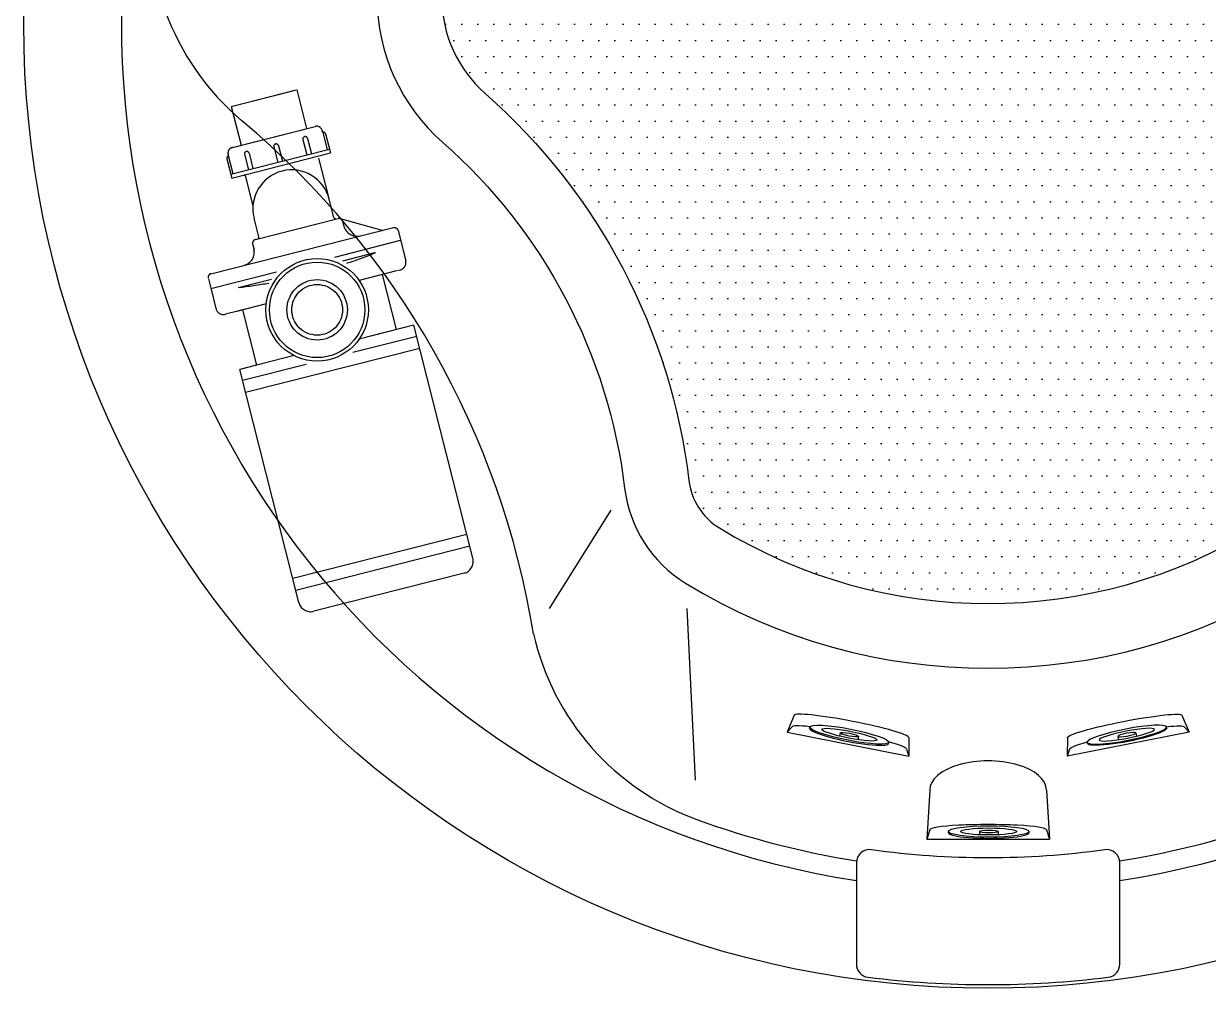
# Model space of a CAD drawing. Header units: millimetres. Extents: x -1272.84 to -1271.34, y 2198.98 to 2200.47.
# Drawn here: x -1272.836 to -1271.918, y 2198.976 to 2199.724 of the extents above; entities that cross this region are included whole.
import ezdxf

# ---------------------------------------------------------------- set-up
doc = ezdxf.new("R2010")
doc.units = ezdxf.units.MM
doc.header["$LTSCALE"] = 10
doc.linetypes.add('HIDDEN', pattern=[0.375, 0.25, -0.125])
for name, color, linetype in [('CONTOR05', 7, 'Continuous'), ('jacuzzi', 1, 'Continuous'), ('LCOTA02', 1, 'Continuous')]:
    doc.layers.add(name, color=color, linetype=linetype)

# ---------------------------------------------------------------- blocks, each defined once
blk = doc.blocks.new('A$C37FA7AEC')
at = {"layer": 'LCOTA02'}
for p, q in [((1.014, 4.714), (1.226, 4.714)), ((1.226, 2.901), (0.633, 2.901)), ((1.226, 1.813), (0.633, 1.813)), ((1.014, 0), (1.226, 0))]:
    blk.add_line(p, q, dxfattribs=at)
for centre, major_axis, ratio, start_param, end_param in [((1.014, 2.357), (0, 2.357), 0.431953, 6.283185, 9.424778), ((1.226, 2.357), (0, -0.544), 0.461888, -3.141592653589793, 3.141592653589793)]:
    blk.add_ellipse(centre, major_axis=major_axis, ratio=ratio, start_param=start_param, end_param=end_param, dxfattribs=at)
for major_axis, ratio in [((0, 2.357), 0.431953), ((0, 1.646), 0.381644)]:
    blk.add_ellipse((1.226, 2.357), major_axis=major_axis, ratio=ratio, dxfattribs=at)
blk = doc.blocks.new('A$C6134645C')
at = {"layer": 'CONTOR05', "rotation": 179.9999999999999}
blk.add_blockref('A$C37FA7AEC', (2.243, 4.714), dxfattribs=at)

msp = doc.modelspace()

# ---------------------------------------------------------------- hatches: boundary and pattern name
at = {"layer": 'jacuzzi'}
h = msp.add_hatch(dxfattribs=at)
h.set_pattern_fill('DOTS', color=256, scale=0.2, style=0)
h.set_pattern_definition([(0, (-1272.765137, 2197.96073), (0.00625, 0.0125), [0, -0.0125])])
edge = h.paths.add_edge_path()
edge.add_arc((-1272.27053, 2199.37574), 0.05017, 186.84123, 238.5478)
edge.add_arc((-1272.08841, 2199.6735), 0.39921, 238.5478, 301.4522)
edge.add_arc((-1271.90628, 2199.37574), 0.05017, 301.4522, 353.15877)
edge.add_arc((-1271.38565, 2199.31328), 0.4742, 131.33131, 173.15877, ccw=False)
edge.add_arc((-1271.76475, 2199.74432), 0.09983, 311.33131, 359.84244)
edge.add_arc((-1272.02967, 2199.74505), 0.36476, 359.84244, 447.64618)
edge.add_arc((-1272.01552, 2200.08945), 0.02007, 87.64618, 152.42929)
edge.add_arc((-1272.08841, 2200.12751), 0.06216, 270, 332.42929, ccw=False)
edge.add_arc((-1272.08841, 2200.12751), 0.06216, 207.57071, 270, ccw=False)
edge.add_arc((-1272.1613, 2200.08945), 0.02007, 27.57071, 92.35382)
edge.add_arc((-1272.14714, 2199.74505), 0.36476, 92.35382, 180.15756)
edge.add_arc((-1272.41207, 2199.74432), 0.09983, 180.15756, 228.66869)
edge.add_arc((-1272.79116, 2199.31328), 0.4742, 6.84123, 48.66869, ccw=False)

# ---------------------------------------------------------------- linework, layer by layer
at = {"layer": 'jacuzzi', "linetype": 'HIDDEN'}
for p, q in [((-1272.67509, 2199.65958), (-1272.62836, 2199.67143)), ((-1272.67504, 2199.65959), (-1272.62474, 2199.67234)), ((-1272.63193, 2199.67052), (-1272.62836, 2199.67143)), ((-1272.62836, 2199.67143), (-1272.62478, 2199.67233)), ((-1272.62426, 2199.67246), (-1272.61663, 2199.6424)), ((-1272.67509, 2199.65958), (-1272.66746, 2199.62951)), ((-1272.67504, 2199.65959), (-1272.66742, 2199.62952)), ((-1272.67423, 2199.62779), (-1272.60996, 2199.64409)), ((-1272.67418, 2199.6278), (-1272.60991, 2199.6441)), ((-1272.60419, 2199.63965), (-1272.60449, 2199.64083)), ((-1272.60415, 2199.63966), (-1272.60445, 2199.64084)), ((-1272.60415, 2199.63966), (-1272.60066, 2199.62592)), ((-1272.67366, 2199.60741), (-1272.67744, 2199.62233)), ((-1272.6754, 2199.60696), (-1272.59892, 2199.62636)), ((-1272.67467, 2199.60408), (-1272.59818, 2199.62348)), ((-1272.60743, 2199.61952), (-1272.60027, 2199.59128)), ((-1272.66434, 2199.60596), (-1272.66421, 2199.60547)), ((-1272.66405, 2199.60517), (-1272.65823, 2199.58224)), ((-1272.59548, 2199.57337), (-1272.59912, 2199.5877)), ((-1272.69077, 2199.52995), (-1272.54927, 2199.56583)), ((-1272.65374, 2199.5586), (-1272.65737, 2199.57293)), ((-1272.65636, 2199.55644), (-1272.59214, 2199.57272)), ((-1272.59066, 2199.5727), (-1272.55736, 2199.56329)), ((-1272.58867, 2199.57065), (-1272.5877, 2199.56684)), ((-1272.54568, 2199.5633), (-1272.53977, 2199.53998)), ((-1272.65843, 2199.55296), (-1272.65735, 2199.54869)), ((-1272.59477, 2199.54285), (-1272.54377, 2199.55579)), ((-1272.56392, 2199.54606), (-1272.58872, 2199.53977)), ((-1272.69082, 2199.5185), (-1272.63995, 2199.5314)), ((-1272.54683, 2199.48666), (-1272.55767, 2199.5294)), ((-1272.54624, 2199.5323), (-1272.54415, 2199.53283)), ((-1272.54624, 2199.5323), (-1272.54415, 2199.53283)), ((-1272.69272, 2199.52602), (-1272.69063, 2199.51775)), ((-1272.66861, 2199.51952), (-1272.6438, 2199.52581)), ((-1272.69097, 2199.51909), (-1272.68685, 2199.50284)), ((-1272.69097, 2199.51909), (-1272.68685, 2199.50284)), ((-1272.66619, 2199.50188), (-1272.65535, 2199.45914)), ((-1272.67746, 2199.49902), (-1272.67955, 2199.49849)), ((-1272.67746, 2199.49902), (-1272.67955, 2199.49849)), ((-1272.5335, 2199.49004), (-1272.57583, 2199.47931)), ((-1272.5335, 2199.49004), (-1272.5701, 2199.48076)), ((-1272.53547, 2199.48954), (-1272.5701, 2199.48076)), ((-1272.53547, 2199.48954), (-1272.5701, 2199.48076)), ((-1272.4877, 2199.30942), (-1272.5335, 2199.49004)), ((-1272.53128, 2199.48129), (-1272.58077, 2199.46874)), ((-1272.62633, 2199.4665), (-1272.66848, 2199.45581)), ((-1272.52894, 2199.47204), (-1272.66392, 2199.43782)), ((-1272.65535, 2199.45914), (-1272.66848, 2199.45581)), ((-1272.62268, 2199.27519), (-1272.66848, 2199.45581)), ((-1272.61694, 2199.45957), (-1272.66626, 2199.44706)), ((-1272.49239, 2199.32791), (-1272.62737, 2199.29368)), ((-1272.49005, 2199.31867), (-1272.62503, 2199.28444)), ((-1272.4946, 2199.29783), (-1272.61109, 2199.26829))]:
    msp.add_line(p, q, dxfattribs=at)
at = {"layer": 'jacuzzi'}
for p, q in [((-1272.38078, 2199.3468), (-1272.42858, 2199.27039)), ((-1272.32193, 2199.27042), (-1272.31551, 2199.13738)), ((-1272.23865, 2199.1877), (-1272.24415, 2199.17453)), ((-1271.93817, 2199.1877), (-1271.93266, 2199.17453)), ((-1272.24039, 2199.17872), (-1272.24415, 2199.17453)), ((-1272.24415, 2199.17453), (-1272.14971, 2199.15617)), ((-1272.14988, 2199.17044), (-1272.14971, 2199.15617)), ((-1271.93266, 2199.17453), (-1272.0271, 2199.15617)), ((-1272.02693, 2199.17044), (-1272.0271, 2199.15617)), ((-1271.93642, 2199.17872), (-1271.93266, 2199.17453)), ((-1272.15163, 2199.16147), (-1272.14971, 2199.15617)), ((-1272.02518, 2199.16147), (-1272.0271, 2199.15617)), ((-1272.13362, 2199.12977), (-1272.136, 2199.09167)), ((-1272.04319, 2199.12977), (-1272.04081, 2199.09167)), ((-1272.13362, 2199.09908), (-1272.136, 2199.09167)), ((-1272.04319, 2199.09908), (-1272.04081, 2199.09167)), ((-1272.136, 2199.09167), (-1272.04081, 2199.09167))]:
    msp.add_line(p, q, dxfattribs=at)
msp.add_lwpolyline([(-1272.20627, 2200.15574, 0.373711), (-1272.56207, 2199.74391, 0.214889), (-1272.51113, 2199.63169, -0.18456), (-1272.37015, 2199.36379, 0.22952), (-1272.32288, 2199.29015, 0.281579), (-1271.85393, 2199.29015, 0.22952), (-1271.80666, 2199.36379, -0.18456), (-1271.66568, 2199.63169, 0.214889), (-1271.61475, 2199.74391, 0.373711), (-1271.97055, 2200.15574)], format="xyb", dxfattribs=at)
for points in [[(-1272.32034, 2199.36976, 0.22952), (-1272.29671, 2199.33294, 0.281579), (-1271.8801, 2199.33294, 0.22952), (-1271.85647, 2199.36976, -0.18456), (-1271.69882, 2199.66936, 0.214889), (-1271.66491, 2199.74405, 0.40303), (-1272.01469, 2200.1095, 0.290447), (-1272.03331, 2200.09874, -0.279343), (-1272.08841, 2200.06535, -0.279343), (-1272.14351, 2200.09874, 0.290447), (-1272.16212, 2200.1095, 0.40303), (-1272.5119, 2199.74405, 0.214889), (-1272.478, 2199.66936, -0.18456)], [(-1271.998, 2199.08353, -0.070269), (-1272.17882, 2199.08353, 0.455932), (-1272.19045, 2199.07343), (-1272.19045, 2198.99487, 0.378699), (-1272.18149, 2198.98474, 0.061456), (-1271.99532, 2198.98474, 0.378699), (-1271.98637, 2198.99487), (-1271.98637, 2199.07343, 0.455932)]]:
    msp.add_lwpolyline(points, format="xyb", close=True, dxfattribs=at)
at = {"layer": 'jacuzzi', "linetype": 'HIDDEN'}
for points in [[(-1272.61942, 2199.63393), (-1272.61638, 2199.62193)], [(-1272.61593, 2199.63482), (-1272.61289, 2199.62282)], [(-1272.60196, 2199.63836), (-1272.59818, 2199.62348)], [(-1272.66473, 2199.62244), (-1272.66169, 2199.61044)], [(-1272.66124, 2199.62333), (-1272.6582, 2199.61133)], [(-1272.64195, 2199.62822), (-1272.6389, 2199.61622)], [(-1272.63846, 2199.62911), (-1272.63541, 2199.6171)], [(-1272.67844, 2199.61897), (-1272.67467, 2199.60408)], [(-1272.54695, 2199.53212), (-1272.57597, 2199.52476)], [(-1272.64786, 2199.50653), (-1272.671, 2199.50066), (-1272.67746, 2199.49902)], [(-1272.66619, 2199.50188), (-1272.671, 2199.50066), (-1272.67746, 2199.49902)]]:
    msp.add_lwpolyline(points, dxfattribs=at)
at = {"layer": 'jacuzzi', "color": 3}
msp.add_circle((-1272.08841, 2199.72367), 0.7475, dxfattribs=at)
at = {"layer": 'jacuzzi', "linetype": 'HIDDEN'}
for radius in [0.03969, 0.037, 0.0234, 0.01963]:
    msp.add_circle((-1272.60844, 2199.50193), radius, dxfattribs=at)
at = {"layer": 'jacuzzi'}
for centre, radius, start, end in [((-1272.08841, 2199.72367), 0.67174, 278.73736, 261.26264), ((-1272.53763, 2199.8021), 0.20067, 170.09598, 229.96927), ((-1273.0894, 2199.14524), 0.65719, 9.25323, 49.96927), ((-1272.24509, 2199.29541), 0.20067, 192.81121, 249.90402), ((-1272.08841, 2199.72367), 0.65669, 249.90402, 261.07063), ((-1272.08841, 2199.72367), 0.65669, 278.92937, 290.09598)]:
    msp.add_arc(centre, radius, start, end, dxfattribs=at)
at = {"layer": 'jacuzzi', "linetype": 'HIDDEN'}
for centre, radius, start, end in [((-1272.60881, 2199.63974), 0.0045, 14.22863, 104.22863), ((-1272.6037, 2199.63792), 0.0018, 14.22863, 104.22863), ((-1272.6402, 2199.62866), 0.0018, 14.22863, 194.22863), ((-1272.61768, 2199.63438), 0.0018, 14.22863, 194.22863), ((-1272.6767, 2199.61941), 0.0018, 104.22863, 194.22863), ((-1272.67308, 2199.62344), 0.0045, 104.22863, 194.22863), ((-1272.66298, 2199.62289), 0.0018, 14.22863, 194.22863), ((-1272.66506, 2199.60578), 0.000743, 14.22863, 89.37038), ((-1272.62824, 2199.58032), 0.03005, 14.22863, 194.22863), ((-1272.59407, 2199.57373), 0.00145, 194.22863, 284.22863), ((-1272.59144, 2199.56995), 0.00286, 14.22863, 104.22863), ((-1272.5776, 2199.5694), 0.01042, 194.22863, 284.22863), ((-1272.54845, 2199.5626), 0.00286, 14.22863, 104.22863), ((-1272.65566, 2199.55366), 0.00286, 104.22863, 194.22863), ((-1272.65515, 2199.55825), 0.00145, 284.22863, 14.22863), ((-1272.66757, 2199.54659), 0.01042, 284.22863, 14.22863), ((-1272.71852, 2199.93421), 0.41794, 288.56502, 291.85833), ((-1272.54563, 2199.53865), 0.00601, 284.22863, 14.22863), ((-1272.54563, 2199.53865), 0.00601, 284.22863, 14.22863), ((-1272.69007, 2199.52718), 0.00286, 104.22863, 194.22863), ((-1272.71764, 2199.93443), 0.41794, 276.59893, 279.89225), ((-1272.68102, 2199.50432), 0.00601, 194.22863, 284.22863), ((-1272.68102, 2199.50432), 0.00601, 194.22863, 284.22863), ((-1272.49695, 2199.30708), 0.00954, 284.22863, 14.22863), ((-1272.61344, 2199.27754), 0.00954, 194.22863, 284.22863)]:
    msp.add_arc(centre, radius, start, end, dxfattribs=at)
at = {"layer": 'jacuzzi'}
for centre, major_axis, ratio, start_param, end_param in [((-1272.19426, 2199.17907), (-0.04438, 0.00863), 0.08892, 3.141593, 6.283185), ((-1272.19601, 2199.17009), (0.04438, -0.00863), 0.087369, 2.349071, 3.141593), ((-1272.19601, 2199.17009), (0.04438, -0.00863), 0.087369, 0, 0.823876), ((-1272.08841, 2199.12977), (0.04521, 0), 0.501696, 0, 3.141593), ((-1272.08841, 2199.09908), (0.04521, 0), 0.087369, 0, 3.141593)]:
    msp.add_ellipse(centre, major_axis=major_axis, ratio=ratio, start_param=start_param, end_param=end_param, dxfattribs=at)
at = {"layer": 'jacuzzi', "extrusion": (0, 0, -1)}
for centre, major_axis, ratio, start_param, end_param in [((-1271.98255, 2199.17907), (0.04438, 0.00863), 0.08892, 3.141593, 6.283185), ((-1271.9808, 2199.17009), (-0.04438, -0.00863), 0.087369, 2.349071, 3.141593), ((-1271.9808, 2199.17009), (-0.04438, -0.00863), 0.087369, 0, 0.823876)]:
    msp.add_ellipse(centre, major_axis=major_axis, ratio=ratio, start_param=start_param, end_param=end_param, dxfattribs=at)

# ---------------------------------------------------------------- block references
at = {"layer": 'jacuzzi', "xscale": 0.004315183946478646, "zscale": 0.007416722408026761}
for p, yscale, rotation in [((-1272.22576, 2199.18298), 0.01324414715704896, 259.0000000007822), ((-1272.11911, 2199.10207), 0.01324414715709281, 270)]:
    msp.add_blockref('A$C6134645C', p, dxfattribs=dict(at, yscale=yscale, rotation=rotation))
at = {"layer": 'jacuzzi', "extrusion": (0, 0, -1), "xscale": 0.004315183946478647, "yscale": 0.01324414715704896, "zscale": -0.007416722408026761, "rotation": 259.0000000007822}
msp.add_blockref('A$C6134645C', (1271.95105, 2199.18298), dxfattribs=at)

doc.saveas('drawing.dxf')
